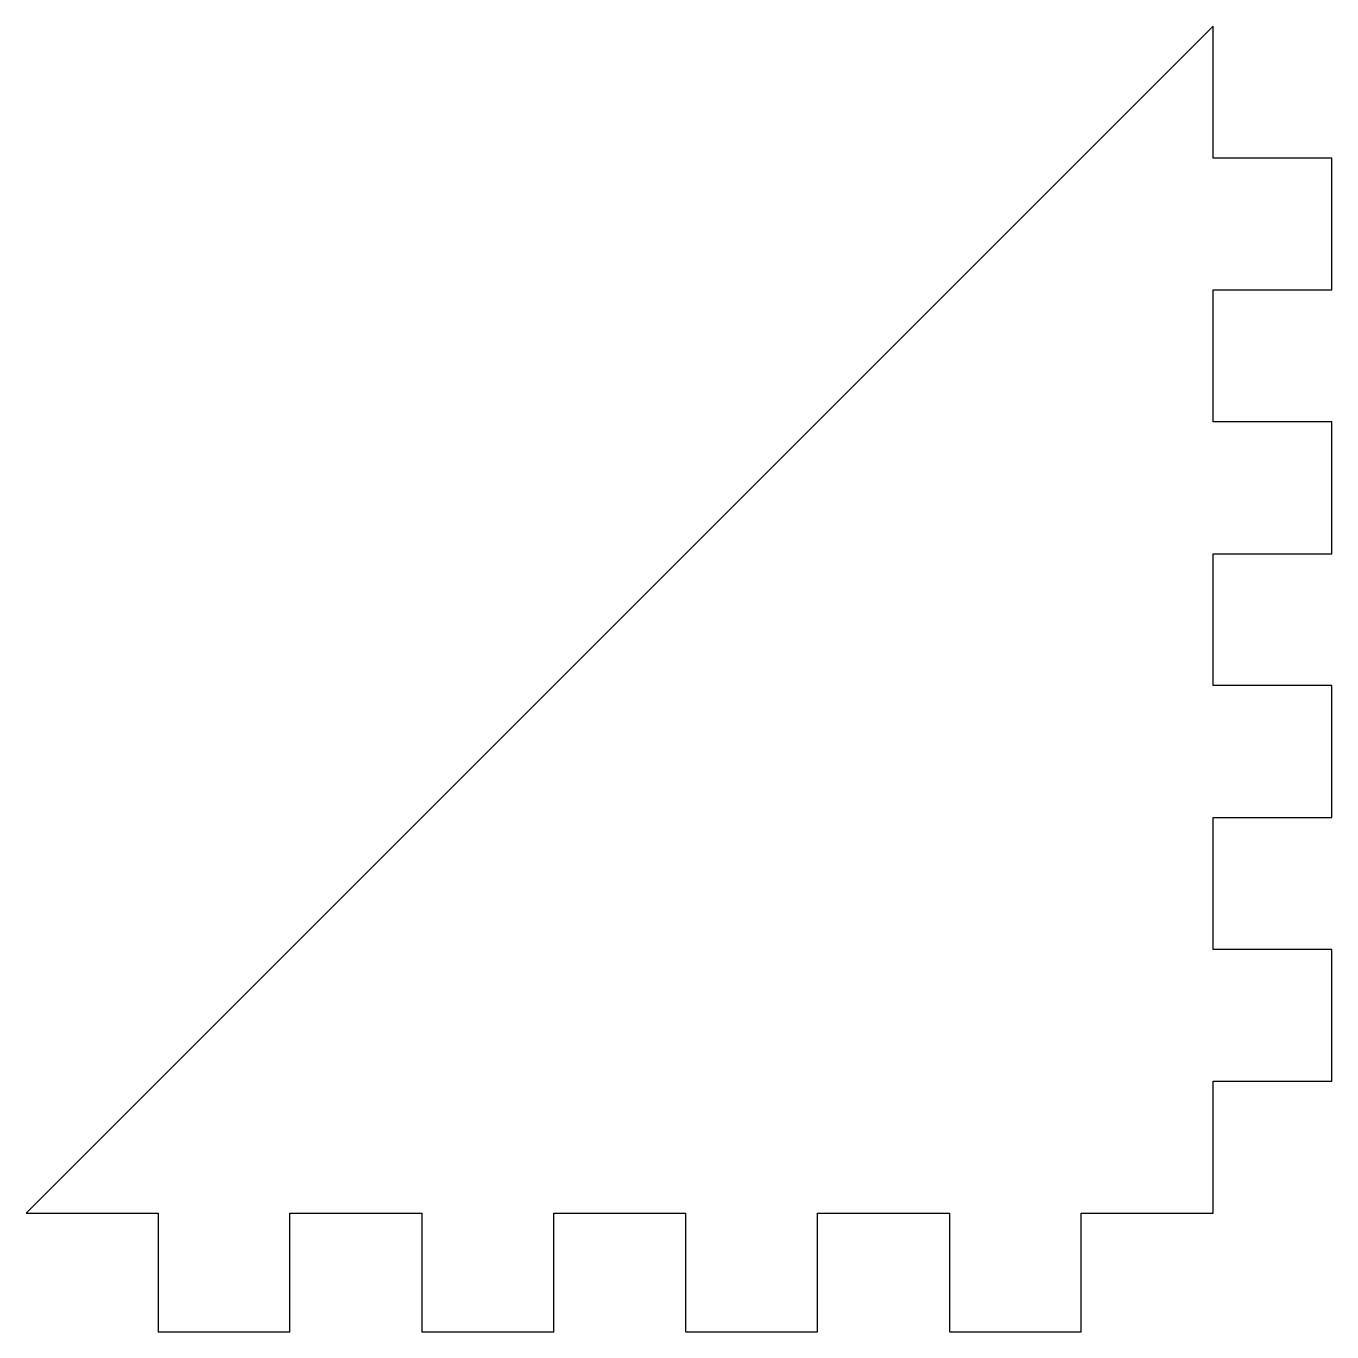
# Model space of a CAD drawing. Header units: millimetres. Extents: x -136.1 to -81.1, y 0 to 55.
import ezdxf

# ---------------------------------------------------------------- set-up
doc = ezdxf.new("R2010")
doc.units = ezdxf.units.MM
doc.layers.get('0').update_dxf_attribs({"linetype": 'CONTINUOUS'})

msp = doc.modelspace()

# ---------------------------------------------------------------- linework, layer by layer
msp.add_lwpolyline([(-86.117, 55), (-136.117, 5), (-130.561, 5), (-130.561, 0), (-125.006, 0), (-125.006, 5), (-119.45, 5), (-119.45, 0), (-113.895, 0), (-113.895, 5), (-108.339, 5), (-108.339, 0), (-102.784, 0), (-102.784, 5), (-97.228, 5), (-97.228, 0), (-91.672, 0), (-91.672, 5), (-86.117, 5), (-86.117, 10.556), (-81.117, 10.556), (-81.117, 16.111), (-86.117, 16.111), (-86.117, 21.667), (-81.117, 21.667), (-81.117, 27.222), (-86.117, 27.222), (-86.117, 32.778), (-81.117, 32.778), (-81.117, 38.333), (-86.117, 38.333), (-86.117, 43.889), (-81.117, 43.889), (-81.117, 49.444), (-86.117, 49.444)], close=True)

doc.saveas('drawing.dxf')
